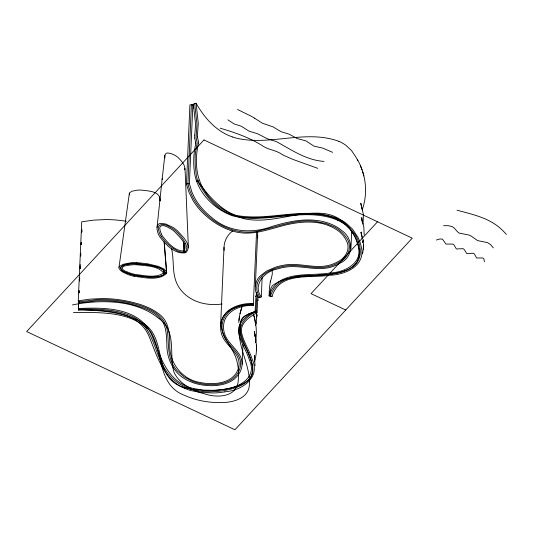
<?xml version="1.0" encoding="UTF-8"?>
<svg xmlns="http://www.w3.org/2000/svg" width="533" height="533" viewBox="0 0 533 533"><rect width="100%" height="100%" fill="white"/><g stroke="black" fill="none" stroke-linecap="round" stroke-linejoin="round"><path stroke-width="0.8" d="M256.573 313.131L256.62 318.761L255.82 323.831M257.725 231.509L255.334 286.394C255.054 290.458 256.293 294.542 258.672 297.834L261.297 296.914L262.163 276.96M254.421 361.021C257.512 352.793 256.566 343.792 255.154 335.33L255.62 339.088L255.527 337.556M256.466 350.394L256.353 345.044M361.307 233.501L361.321 232.062M255.021 365.811L254.454 355.464L254.747 360.761M254.707 336.123L254.734 334.464M78.264 300.805L79.111 302.824L96.36 300.799A86.832 61.082 2.5 0 1 120.112 301.978A88.158 62.015 2.5 0 1 131.498 304.216C143.037 307.441 156.116 311.432 162.885 322.125C166.496 328.848 166.463 336.676 166.869 344.098C166.516 358.916 173.871 374.039 187.743 380.402A37.09 26.09 2.5 0 0 199.442 384.48C213.593 387.304 233.541 386.012 240.463 371.128A37.896 26.657 2.5 0 0 241.755 367.11C245.007 351.92 226.385 345.151 223.987 331.533A43.393 30.521 2.5 0 1 223.54 326.502C223.647 311.665 240.396 304.543 253.275 305.582L253.428 303.497C245.953 303.164 238.324 304.709 231.742 308.341A28.416 19.988 2.5 0 0 226.119 312.718C222.667 316.395 220.709 321.366 220.575 326.396A45.898 32.286 2.5 0 0 221.055 331.773C222.961 345.131 240.456 351.254 239.024 365.511A34.878 24.531 2.5 0 1 238.118 369.222C234.786 379.003 223.793 383.167 214.239 383.507A37.676 26.497 2.5 0 1 200.221 382.501C181.926 379.649 168.741 362.393 169.814 344.091C169.527 333.991 168.988 322.452 160.7 315.349C149.507 305.909 134.742 302.318 120.625 299.939A89.304 62.814 2.5 0 0 102.143 298.573L90.057 299.14L78.264 300.805L81.716 221.801L93.508 220.136L105.594 219.569A89.304 62.814 2.5 0 1 124.076 220.935L126.408 221.342M257.712 234.826L257.699 237.878M184.451 388.224C163.684 379.449 157.055 356.251 149.433 337.189C138.274 309.633 103.562 309.72 78.558 310.126L78.624 307.714M362.04 219.403L362.087 217.957M81.809 229.25L81.702 232.208M194.705 103.668L196.957 124.076L196.091 137.561A21.567 13.518 -34.7 0 0 196.191 138.247L197.01 141.865A17.309 10.853 -34.7 0 1 197.143 143.317L196.244 148.294A80.876 50.702 -34.7 0 0 195.145 156.829L195.218 165.357L196.244 174.671A138.513 86.826 -34.7 0 0 197.53 180.62C204.485 194.678 214.906 208.123 229.89 214.066A36.344 25.564 2.5 0 0 239.69 216.784C276.953 222.967 330.18 196.884 355.971 235.879A62.634 44.059 2.5 0 1 359.422 244.667C366.591 274.788 328.608 274.515 309.147 275.668C293.923 275.348 274.968 279.265 270.524 296.275L270.551 295.442M362.447 253.968C363.579 249.451 363.799 244.667 362.92 240.09M79.564 280.618L79.69 277.726M340.367 219.736A38.276 27.016 2.5 0 1 346.017 223.134L352.413 228.997L358.023 237.365A64.2 45.205 2.5 0 1 360.768 244.894C367.25 265.214 345.997 274.861 329.481 275.255C309.72 278.552 279.419 271.45 271.957 296.575L269.092 295.975L269.471 287.467L270.311 282.03M271.957 296.575L271.97 296.155M364.179 234.96L363.819 227.111L361.281 217.671L362.36 222.134M81.263 244.494L81.282 243.981M363.286 249.517L363.353 247.878M363.399 246.499L363.466 244.867M78.804 302.511L78.851 301.325M80.19 268.312L80.223 267.559M81.236 244.254L81.282 243.088M81.756 232.128L81.796 231.155M224.806 391.828C241.729 390.642 261.07 377.764 252.056 358.929C249.244 350.114 243.754 342.333 241.696 333.265C239.484 323.284 249.631 316.902 257.019 312.711L255.114 311.072L255.893 297.614M78.737 301.651A138.513 0.466 -87.7 0 0 78.411 309.34C97.159 308.834 117.093 308.714 134.203 317.468A36.344 25.564 2.5 0 1 141.551 322.838C154.563 336.096 155.663 356.131 166.296 370.921C175.897 386.059 194.438 392.688 211.781 391.695A62.634 44.059 2.5 0 0 224.46 390.516C235.733 388.497 252.276 383.733 252.569 369.769C252.502 361.021 248.271 353.079 244.667 345.344C235.193 330.793 241.169 318.641 256.067 311.892L256.513 302.158A62.121 12.492 80.8 0 1 256.873 298.08L257.286 294.936M257.019 312.711L257.752 299.526M80.077 267.633L80.223 264.535M79.124 292.704L79.164 291.005M79.597 281.024L79.67 279.359M80.143 268.545L80.217 266.886M80.756 254.408L80.736 255.76M81.196 244.434L81.269 242.768M81.736 231.955L81.809 230.296M79.65 280.518L79.677 279.945M255.334 286.394L256.406 281.697A28.416 19.988 2.5 0 1 259.837 276.287L266.62 271.031L275.281 267.28A45.898 32.286 2.5 0 1 282.397 265.481C299.14 261.53 316.569 270.557 332.918 264.048A34.878 24.531 2.5 0 0 337.349 261.996C345.211 258.425 351.067 249.104 346.383 240.709A37.676 26.497 2.5 0 0 339.588 231.902C322.232 218.057 298.027 221.128 278.166 227.005C265.008 230.622 251.316 234.953 237.551 232.295C223.913 229.536 211.708 221.801 201.974 212.027A89.304 62.814 2.5 0 1 192.966 200.428L188.955 192.273L186.47 183.872L189.921 104.868L192.853 104.635L193.706 108.046M191.387 104.754L187.936 183.758L189.635 189.975L192.166 196.071A88.371 62.161 2.5 0 0 205.018 213.273A90.423 63.607 2.5 0 0 208.769 216.631C222.654 228.744 241.989 235.426 260.211 230.516C275.981 227.085 291.378 220.929 307.728 220.948A47.064 33.106 2.5 0 1 315.323 221.355L326.169 223.554L334.418 226.945A34.958 24.585 2.5 0 1 339.095 229.943L342.213 232.641A39.362 27.689 2.5 0 1 345.984 237.178C352.666 245.36 349.008 257.659 339.728 261.989A36.364 25.577 2.5 0 1 335.244 264.315C318.487 272.17 300.172 262.596 282.823 266.493A44.645 31.4 2.5 0 0 275.934 268.232C267.446 270.917 257.539 276.607 256.813 286.481A32.14 22.606 2.5 0 0 257.126 291.045L258.205 294.336L259.984 297.374M261.297 296.914C252.342 285.122 264.548 271.484 276.587 269.185A43.393 30.521 2.5 0 1 283.243 267.506C300.732 263.775 319.187 273.262 336.05 265.207A37.896 26.657 2.5 0 0 340.72 262.789C353.865 256.833 353.412 238.284 341.833 230.609A37.09 26.09 2.5 0 0 331.986 224.526C312.984 216.345 291.731 220.549 272.683 226.265C252.376 233.96 228.484 232.388 211.754 217.491A88.158 62.015 2.5 0 1 204.406 210.888A86.832 61.082 2.5 0 1 193.566 195.758L191.813 191.773L189.408 183.638L192.853 104.635M195.751 143.857C193.646 152.958 193.106 162.578 194.412 171.972C196.917 192.067 213.893 209.149 232.435 215.758C266.96 224.746 303.85 206.018 337.682 220.209M220.575 326.396L224.027 247.392C224.16 242.362 226.119 237.398 229.57 233.714A28.416 19.988 2.5 0 1 232.741 230.922M242.102 364.425L242.975 344.465M253.275 305.582L256.553 231.982M350.927 248.824L351.687 231.362M81.176 244.547L81.282 242.202M78.657 301.258L78.558 310.126M80.63 256.04L80.763 253.162M198.516 143.144C196.317 152.405 195.778 162.025 197.203 171.466C200.308 191.673 217.031 209.915 236.579 215.452C270.824 221.835 307.288 204.672 340.354 219.743M79.024 292.99L79.15 290.558M256.686 315.982L256.779 314.497L256.513 317.721L256.819 314.69M254.654 359.035L254.541 360.774L254.741 359.109L254.554 360.255M183.485 242.029L183.758 251.296L185.91 252.575C192.813 245.293 181.96 235.766 176.923 230.303A32.446 22.752 2.8 0 0 172.485 227.151L165.523 223.953L160.553 223.36A4.097 2.938 3.5 0 0 158.448 224.28C156.016 226.685 157.142 230.582 158.094 233.414A32.28 22.766 2.3 0 0 159.913 237.005C166.023 244.867 174.511 254.161 185.337 252.822L184.331 251.043L184.105 243.295M238.737 322.558L239.617 315.309L241.729 307.468M164.95 157.875L164.844 155.35L165.77 153.664A3.098 2.219 4.5 0 1 166.483 153.238A3.091 2.199 4.2 0 1 167.349 152.984L170.74 153.391L175.13 155.389A20.441 14.271 3.1 0 1 178.222 157.661C181.313 160.953 185.671 165.003 184.671 169.86M162.119 179.494L164.844 155.35M255.58 341.36L255.733 339.721L255.6 342.759L255.574 340.527M162.212 178.522L157.042 227.344M194.752 135.155L195.591 124.289L193.332 104.102L196.077 103.229C204.392 117.84 216.351 131.598 232.754 137.041M256.56 292.404L256.32 294.349M257.839 298.753L258.119 296.541M239.344 316.882L238.904 320.413M255.993 296.808L256.24 294.962M160.153 200.481C160.28 190.901 148.48 191.1 141.485 190.101A20.441 14.284 2.4 0 0 137.094 190.194L132.184 191.174L129.639 192.706A3.098 2.205 4.8 0 0 129.359 193.352L118.986 267.359M255.587 341.493C256.866 333.425 256.46 325.083 254.328 317.195L255.34 323.125M363.093 224.107L363.353 214.279L360.781 203.206L361.98 208.976M241.969 305.969L241.396 308.8L241.995 306.508M255.62 324.73L256.18 322.119M255.6 324.817L255.847 323.684L255.494 325.31M362.167 209.962C368.13 193.452 366.038 174.817 357.476 159.594M270.557 281.064L271.204 278.786M239.97 313.73L241.449 308.44M271.317 278.406L272.336 273.889L272.15 270.517M362.62 242.475L363.046 241.089M362.66 242.348L363.519 239.544M269.092 295.975C277.153 269.318 309.113 276.714 330.18 272.923C346.09 272.39 364.819 261.723 357.676 242.995A61.248 43.046 2.4 0 0 354.698 235.859L350.068 229.31L345.364 224.833A36.031 25.238 2.5 0 0 337.656 220.236M163.724 271.324L163.858 272.803C155.856 278.612 144.416 275.428 135.082 274.435A29.502 20.634 2.5 0 1 130.585 273.182A30.727 21.527 2.5 0 1 127.46 271.977C119.452 269.551 121.384 265.547 128.826 265.261A30.727 21.74 2.5 0 1 133.103 264.728A29.335 20.72 2.4 0 1 136.288 264.721M164.104 241.862L166.609 273.422C158.088 281.111 144.836 277.506 134.309 276.347M377.524 221.788L311.032 293.643L345.744 310.013M183.758 251.296C188.655 244.627 179.035 236.559 174.651 231.675A29.502 20.82 2.1 0 0 171.3 229.197A30.727 21.646 2.2 0 0 168.488 227.638C164.464 224.919 157.561 223.92 160.366 231.175A30.727 21.547 2.9 0 0 161.459 234.167M255.114 311.072C246.999 315.569 236.412 322.705 238.771 333.491C240.796 342.939 246.666 350.954 249.471 360.141C257.925 378.39 237.265 388.47 222.088 389.516A61.248 43.066 2.4 0 1 211.708 390.323L203.459 390.109L193.819 388.597M436.367 240.03L439.952 238.964L442.49 239.117L446.001 244.094L453.003 244.074L454.143 245.1L456.361 248.978L463.124 248.678L464.323 249.651L466.735 253.548L473.517 253.248L474.55 254.201L476.555 257.992L482.811 257.965L483.811 258.811L484.31 260.724A15.131 10.64 2.5 0 1 484.29 261.81M196.157 181.16L198.902 180.074M256.886 311.005L248.691 313.917L243.608 317.148A18.169 12.779 2.5 0 0 241.349 319.787C233.314 341.207 250.543 362.52 249.404 384.26C249.311 397.351 234.767 402.162 223.867 402.462C210.435 403.168 196.77 400.843 184.471 395.326C157.008 384.979 163.524 352 150.439 331.493C131.245 310.759 99.424 312.558 73.427 312.465M256.067 311.892L250.357 313.224L245.16 315.696A15.151 10.653 2.5 0 0 242.735 317.954C235.339 330.407 245.573 344.771 249.697 356.624C252.475 363.566 255.147 372.6 249.564 378.916C242.342 385.972 231.882 388.024 222.274 389.65A76.872 54.073 2.5 0 1 206.464 390.682L191.174 389.31L182.286 386.965M78.691 301.811L96.213 299.759A88.371 62.161 2.5 0 1 123.429 301.445A90.423 63.607 2.5 0 1 129.219 302.591C144.556 306.182 164.89 312.738 167.295 330.92C169.028 342.592 167.222 355.331 173.611 365.878A47.064 33.106 2.5 0 0 177.109 370.708L184.205 376.964L191.813 381.048A34.958 24.585 2.5 0 0 197.51 382.947L202.214 383.933A39.362 27.689 2.5 0 0 209.529 384.633C220.602 385.039 234.174 381.948 239.044 370.788A36.364 25.577 2.5 0 0 240.283 366.931C243.334 351.907 224.693 345.291 222.521 331.653A44.645 31.4 2.5 0 1 222.061 326.449C222.034 317.062 229.423 309.333 238.071 306.735A32.14 22.606 2.5 0 1 244.074 305.149L253.355 304.543M184.331 251.043C175.031 251.356 168.008 243.035 162.598 236.279A29.335 20.574 2.8 0 1 161.426 234.167M136.288 264.708C145.036 265.814 158.614 265.541 163.758 273.276L166.709 272.949L164.291 242.662M222.248 304.003L217.691 304.503A37.676 26.497 2.5 0 1 203.673 303.497C192.08 301.138 181.007 293.69 176.443 282.483C171.992 271.697 174.224 259.731 171.526 248.591M186.47 183.872L189.408 183.638M443.576 225.692L448.273 225.686L452.051 226.545L453.983 227.811L457.507 231.782L459.406 233.161L468.92 235.013L471.165 236.059L477.561 240.583L487.568 242.622L490.513 244.56L493.345 247.885M78.264 308.56C104.335 307.268 140.492 307.228 152.138 335.963C159.627 354.085 165.377 376.351 184.818 385.399A36.031 25.391 2.2 0 0 193.799 388.637M252.729 303.963L243.788 304.896A38.529 27.103 2.5 0 0 238.571 306.222L232.241 308.814L228.231 311.312A26.31 18.508 2.5 0 0 225.632 313.624L223.354 316.609L221.855 319.813A31.127 21.893 2.5 0 0 221.035 324.824C222.341 339.308 235.313 349.508 237.485 363.899A90.024 63.32 2.5 0 1 238.524 371.541L238.584 373.52A95.387 67.098 2.5 0 1 238.331 378.73C238.611 397.058 218.05 398.378 204.765 393.927A54.406 38.269 2.5 0 1 198.463 391.988C190.081 388.923 181.913 384.186 176.63 376.818A40.381 28.402 2.5 0 1 173.758 371.481C168.868 353.479 177.136 330.547 158.341 318.161A60.615 42.64 2.5 0 0 149.02 311.812C129.825 301.518 107.146 300.412 85.893 302.737A114.215 80.336 2.5 0 0 72.435 304.936M136.275 262.549L147.454 263.755L158.641 266.44L164.51 269.332L166.303 271.57L166.709 272.949M78.411 309.34C101.29 310.859 126.228 311.505 145.776 324.97C163.131 338.642 156.396 364.958 171.246 380.249A28.835 20.281 2.5 0 0 182.286 386.965M324.077 161.412C306.282 160.22 291.711 149.953 276.647 141.745A23.592 16.596 2.5 0 0 274.915 141.118L267.173 138.7L257.552 133.73L249.204 131.231L241.176 126.194L235.373 124.362A13.718 9.647 2.5 0 1 233.994 123.843L227.911 119.852M163.858 272.803L166.609 273.422M220.196 128.186C235.266 132.65 250.417 137.867 263.635 146.542C269.465 150.066 276.694 150.386 282.25 154.563A59.583 41.907 2.5 0 0 284.395 155.696L293.05 159.454L317.688 168.315M457.041 210.209C472.838 214.499 489.947 217.99 502.046 229.923A71.036 49.969 2.5 0 1 506.35 234.42M338.821 141.305C306.142 129.319 271.144 145.669 237.778 138.48A40.468 27.983 3 0 1 232.754 137.041M237.505 109.485L251.783 116.514A55.945 39.349 2.5 0 1 254.414 118.133M332.565 152.318L322.891 148.167A20.84 14.658 2.5 0 0 320.853 147.681L313.977 146.155L305.995 140.899L297.134 138.54L289.339 134.256L280.918 131.638L273.056 126.881L262.416 123.203L254.414 118.133M173.458 248.631L178.022 251.23L181.68 252.156A7.235 5.09 2.5 0 0 184.025 252.082L185.384 251.496A7.235 5.09 2.5 0 0 186.49 250.057L186.883 247.372L185.504 243.388M197.53 180.62C209.056 197.177 223.847 213.52 244.101 218.717C271.324 224.62 298.027 210.055 325.323 213.76A28.835 20.281 2.5 0 1 338.302 218.37C344.138 221.948 348.955 227.011 352.58 232.788A76.872 54.073 2.5 0 1 357.45 243.574C366.364 269.438 339.608 274.588 320.293 274.995C304.596 276.9 286.561 275.494 273.103 285.142A15.151 10.653 2.5 0 0 271.137 287.62L269.991 291.997L270.524 296.275M129.759 194.838L129.372 194.032A3.091 2.199 4.2 0 1 129.359 193.352M161.252 236.645L164.77 241.016A92.955 65.386 2.5 0 0 166.109 242.402L167.042 243.321A59.363 41.754 2.5 0 0 173.432 248.644M362.027 169.854L360.268 165.383M253.402 314.19L254.727 318.734L253.635 314.956M362.553 171.386L363.886 175.963M362.347 236.985L360.954 232.281L362.267 239.037M159.414 197.19L160.053 200.961M195.684 142.697L194.732 138.107M197.457 137.074L198.303 140.912A27.336 17.449 -31.2 0 1 198.403 141.458L198.443 141.745A17.542 11.18 -31.5 0 1 198.542 142.937M163.624 271.797L163.758 273.276M256.466 312.764L256.699 317.202L256.679 315.376M185.018 168.275L188.409 247.885M256.699 315.689L256.613 313.87L256.706 316.442L256.653 314.617M196.077 103.229L198.296 123.343L197.483 134.496A24.358 15.484 -33.5 0 0 197.41 137.094M185.511 243.388A54.779 38.529 2.5 0 0 182.899 239.09L180.62 236.086A92.955 65.386 2.5 0 0 179.408 234.647L175.783 230.989A31.034 21.826 2.5 0 0 171.566 227.971A32.919 23.159 2.5 0 0 169.321 226.745C164.59 223.434 155.856 223.027 158.907 231.282A32.919 23.159 2.5 0 0 159.52 233.214A30.894 21.733 2.5 0 0 161.252 236.645M134.303 276.367A32.446 22.939 2.5 0 1 128.493 274.695C125.128 273.123 120.658 271.93 118.999 268.259A4.097 2.892 4.3 0 1 119.359 266.513L123.123 264.295L130.931 262.762A32.28 22.626 2.6 0 1 136.275 262.529M224.133 250.397A45.898 32.286 2.5 0 1 224.027 247.392M255.64 296.828A59.483 12.512 80.3 0 1 255.747 296.028M257.212 237.312A22.633 5.89 77.9 0 1 257.212 237.005M80.01 268.665A14.458 0.553 -85.8 0 1 80.043 267.892M184.458 388.211A38.276 26.883 2.8 0 0 191.034 390.602L201.061 392.548L214.033 392.961A64.2 45.145 2.6 0 0 224.819 391.868M258.045 300.472A56.172 10.807 81.2 0 1 258.125 299.686M270.191 282.03A59.483 41.394 -13.3 0 1 270.424 281.064M194.738 138.034A27.19 16.843 -35.7 0 1 194.811 135.135M195.678 142.704A14.458 8.861 -38.4 0 1 195.744 143.703M357.756 160.746A61.355 43.06 2.8 0 0 356.53 158.054L351.507 150.526L345.87 145.302A33.499 23.525 2.3 0 0 338.848 141.278M120.438 267.626C121.371 272.276 127.72 273.003 131.451 274.475C138.813 276.387 146.462 277.247 154.064 276.927C166.156 277.36 169.601 270.198 156.515 266.94A59.363 41.754 2.5 0 0 147.148 264.828L136.281 263.628A30.894 21.733 2.5 0 0 131.185 263.835A32.919 23.159 2.5 0 0 128.446 264.195C119.745 264.861 117.5 269.545 126.694 272.809A32.919 23.159 2.5 0 0 129.153 273.802A31.034 21.826 2.5 0 0 134.696 275.394L147.927 276.887A54.779 38.529 2.5 0 0 154.49 276.913L160.16 276.247L163.464 274.941A7.235 5.09 2.5 0 0 164.884 273.649L165.11 272.523A7.235 5.09 2.5 0 0 164.277 270.957C158.887 266.087 150.892 265.654 144.063 264.328C136.528 264.188 126.148 261.61 120.438 267.626M203.966 139.939L26.65 331.553L234.926 429.771L412.236 238.158L203.966 139.939M254.627 333.165L254.274 331.513L255.44 336.976L254.627 333.165"/></g></svg>
